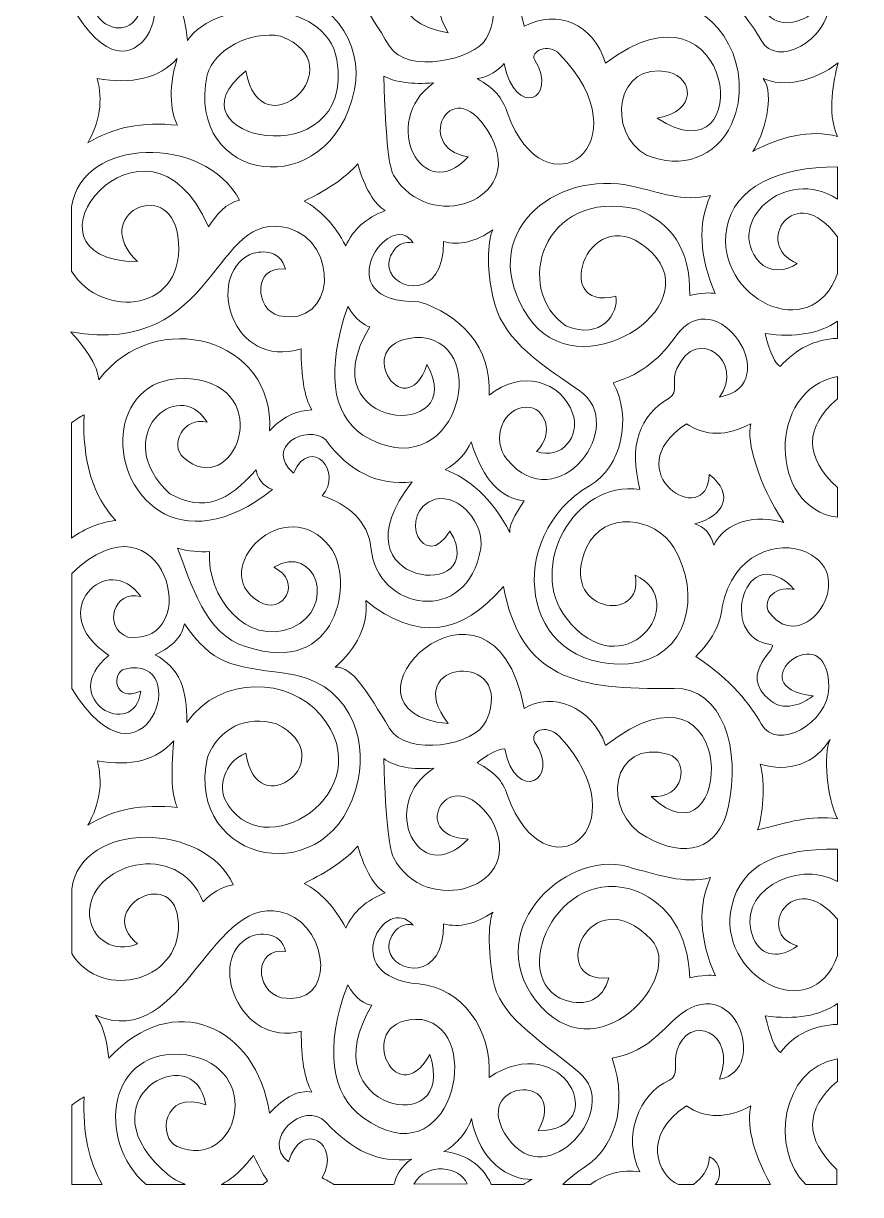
# Model space of a CAD drawing. Header units: centimetres. Extents: x -97 to 92, y -112 to 118.
# Drawn here: x -0.4 to 92.5, y -112.2 to 17.7 of the extents above; entities that cross this region are included whole.
import ezdxf

# ---------------------------------------------------------------- set-up
doc = ezdxf.new("R2010")
doc.units = ezdxf.units.CM
doc.header["$MEASUREMENT"] = 0
doc.layers.add('layer 1', color=7, linetype='Continuous')

msp = doc.modelspace()

# ---------------------------------------------------------------- linework, layer by layer
at = {"layer": 'layer 1', "color": 242, "lineweight": 9}
for points, knots in [([(12.58752, 19.33201), (11.22456, 14.51899), (3.92572, 18.92004), (9.42376, 23.31141), (9.42376, 23.31141), (1.47877, 27.26479), (10.76694, 34.74748), (12.65303, 28.52604), (12.65303, 28.52604), (8.33095, 29.48493), (8.75941, 25.7377), (10.72528, 25.29031), (10.72528, 25.29031), (18.60997, 23.49592), (15.16353, 42.26392), (4.91823, 32.39238), (4.91823, 32.39238), (4.91823, 27.82713), (4.91823, 23.57916), (4.91823, 19.64846), (4.91823, 19.64846), (12.24166, 6.73343), (17.86291, 23.18501), (11.09584, 21.51721), (11.09584, 21.51721), (9.72963, 21.1805), (9.79493, 18.15895), (12.58752, 19.33201)], [0, 0, 0, 0, 0.125, 0.125, 0.125, 0.125, 0.25, 0.25, 0.25, 0.25, 0.375, 0.375, 0.375, 0.375, 0.5, 0.5, 0.5, 0.5, 0.625, 0.625, 0.625, 0.625, 0.75, 0.75, 0.75, 0.75, 1, 1, 1, 1]), ([(34.17367, 22.01121), (36.59543, 24.16163), (37.81179, 26.52276), (37.56611, 29.37825), (37.56611, 29.37825), (43.14668, 24.90114), (48.23588, 25.42994), (52.83371, 30.96464), (52.83371, 30.96464), (54.79919, 20.77656), (60.80057, 19.27232), (71.7866, 19.64846), (71.7866, 19.64846), (76.65808, 19.81524), (80.95586, 12.62086), (78.16499, 6.56558), (78.16499, 6.56558), (76.44373, 2.83101), (72.58008, 1.52908), (68.74784, 3.12552), (68.74784, 3.12552), (64.18122, 5.60451), (65.35922, 13.66477), (71.19244, 12.32643), (71.19244, 12.32643), (73.91135, 11.70262), (74.43192, 8.0083), (69.90682, 7.20618), (69.90682, 7.20618), (81.24318, -0.06937), (78.59339, 24.31962), (64.19069, 13.32231), (64.19069, 13.32231), (62.72439, 17.85179), (58.90054, 19.27982), (55.15018, 17.42754), (55.15018, 17.42754), (51.3083, 36.4774), (32.99492, 19.00315), (46.72667, 16.69425), (46.72667, 16.69425), (42.11962, 24.34789), (54.86062, 23.17787), (50.93842, 16.05266), (50.93842, 16.05266), (49.66305, 13.73577), (42.16686, 12.01512), (40.19845, 15.2066), (40.19845, 15.2066), (37.68118, 19.288), (36.18516, 22.04562), (34.17367, 22.01121)], [0, 0, 0, 0, 0.071428571, 0.071428571, 0.071428571, 0.071428571, 0.142857143, 0.142857143, 0.142857143, 0.142857143, 0.214285714, 0.214285714, 0.214285714, 0.214285714, 0.285714286, 0.285714286, 0.285714286, 0.285714286, 0.357142857, 0.357142857, 0.357142857, 0.357142857, 0.428571429, 0.428571429, 0.428571429, 0.428571429, 0.5, 0.5, 0.5, 0.5, 0.571428571, 0.571428571, 0.571428571, 0.571428571, 0.642857143, 0.642857143, 0.642857143, 0.642857143, 0.714285714, 0.714285714, 0.714285714, 0.714285714, 0.785714286, 0.785714286, 0.785714286, 0.785714286, 0.857142857, 0.857142857, 0.857142857, 0.857142857, 1, 1, 1, 1]), ([(82.38635, 28.17751), (86.12895, 23.17498), (92.49435, 32.14565), (86.49413, 34.88334), (86.49413, 34.88334), (83.35631, 36.31502), (78.28476, 34.75941), (77.1493, 28.8206), (77.1493, 28.8206), (76.93873, 26.84645), (75.95597, 25.01329), (74.20108, 23.32115), (74.20108, 23.32115), (78.1496, 20.74771), (80.33206, 17.91741), (81.45052, 15.85869), (81.45052, 15.85869), (83.18143, 12.67268), (88.9422, 15.95481), (88.96247, 19.88401), (88.96247, 19.88401), (89.0059, 28.30059), (78.61579, 19.90832), (87.30002, 18.9589), (87.30002, 18.9589), (86.62981, 18.35211), (84.25377, 17.03253), (82.52726, 18.39799), (82.52726, 18.39799), (78.55469, 21.53984), (83.86784, 24.47714), (82.49686, 24.64726), (82.49686, 24.64726), (76.54257, 25.38611), (79.68358, 36.60022), (85.1473, 30.77045), (85.1473, 30.77045), (82.60693, 31.2079), (81.58114, 29.25379), (82.38635, 28.17751)], [0, 0, 0, 0, 0.090909091, 0.090909091, 0.090909091, 0.090909091, 0.181818182, 0.181818182, 0.181818182, 0.181818182, 0.272727273, 0.272727273, 0.272727273, 0.272727273, 0.363636364, 0.363636364, 0.363636364, 0.363636364, 0.454545455, 0.454545455, 0.454545455, 0.454545455, 0.545454545, 0.545454545, 0.545454545, 0.545454545, 0.636363636, 0.636363636, 0.636363636, 0.636363636, 0.727272727, 0.727272727, 0.727272727, 0.727272727, 0.818181818, 0.818181818, 0.818181818, 0.818181818, 1, 1, 1, 1]), ([(17.09457, 26.98005), (16.88397, 25.71094), (15.97141, 24.27468), (13.9118, 23.39033), (13.9118, 23.39033), (16.6734, 21.89655), (17.42505, 19.03203), (17.77602, 15.82403), (17.77602, 15.82403), (20.95891, 20.65869), (33.21356, 20.57562), (34.34951, 13.71058), (34.34951, 13.71058), (36.55214, 0.39912), (14.74, 5.004), (24.26401, 12.45735), (24.26401, 12.45735), (25.89447, 3.31542), (36.63838, 13.05237), (28.12216, 16.32779), (28.12216, 16.32779), (24.734, 16.94926), (20.76784, 14.84903), (19.98204, 12.03383), (19.98204, 12.03383), (17.37983, 0.03019), (33.63768, -2.52295), (36.31282, 10.386), (36.31282, 10.386), (37.37113, 15.4929), (33.83505, 21.08592), (26.60374, 21.59899), (26.60374, 21.59899), (20.14597, 22.05718), (20.50475, 22.51209), (17.09457, 26.98005)], [0, 0, 0, 0, 0.1, 0.1, 0.1, 0.1, 0.2, 0.2, 0.2, 0.2, 0.3, 0.3, 0.3, 0.3, 0.4, 0.4, 0.4, 0.4, 0.5, 0.5, 0.5, 0.5, 0.6, 0.6, 0.6, 0.6, 0.7, 0.7, 0.7, 0.7, 0.8, 0.8, 0.8, 0.8, 1, 1, 1, 1]), ([(49.93813, 11.61079), (51.85097, 10.51798), (52.71526, 9.56174), (53.29437, 7.76383), (53.29437, 7.76383), (57.43545, -3.77238), (68.75607, 4.34722), (59.04605, 14.36051), (59.04605, 14.36051), (57.81151, 15.6336), (55.79248, 14.58095), (56.30841, 13.72596), (56.30841, 13.72596), (59.01901, 9.23395), (54.1199, 7.1447), (52.92317, 13.27518), (52.92317, 13.27518), (52.40927, 12.64582), (51.23166, 11.77144), (49.93813, 11.61079)], [0, 0, 0, 0, 0.166666667, 0.166666667, 0.166666667, 0.166666667, 0.333333333, 0.333333333, 0.333333333, 0.333333333, 0.5, 0.5, 0.5, 0.5, 0.666666667, 0.666666667, 0.666666667, 0.666666667, 1, 1, 1, 1]), ([(6.71502, 4.47211), (8.04875, 6.8164), (8.39972, 9.19597), (7.76796, 11.61079), (7.76796, 11.61079), (11.54098, 10.941), (14.74301, 11.68132), (16.62075, 13.83173), (16.62075, 13.83173), (15.51639, 10.09493), (16.03352, 7.62724), (16.6653, 6.42862), (16.6653, 6.42862), (12.82205, 6.86928), (9.5053, 6.2171), (6.71502, 4.47211)], [0, 0, 0, 0, 0.2, 0.2, 0.2, 0.2, 0.4, 0.4, 0.4, 0.4, 0.6, 0.6, 0.6, 0.6, 1, 1, 1, 1]), ([(39.56669, 11.87521), (40.88286, 11.2054), (42.72551, 10.95862), (45.09462, 11.13489), (45.09462, 11.13489), (39.00215, 6.78812), (43.91228, -2.61304), (48.93784, 2.93859), (48.93784, 2.93859), (42.58547, 3.94942), (47.32037, 13.03044), (51.51754, 5.10664), (51.51754, 5.10664), (55.21338, -1.8707), (44.63678, -5.73472), (40.64595, 0.88951), (40.64595, 0.88951), (40.23966, 1.56392), (39.77729, 4.26058), (39.56669, 11.87521)], [0, 0, 0, 0, 0.166666667, 0.166666667, 0.166666667, 0.166666667, 0.333333333, 0.333333333, 0.333333333, 0.333333333, 0.5, 0.5, 0.5, 0.5, 0.666666667, 0.666666667, 0.666666667, 0.666666667, 1, 1, 1, 1]), ([(81.68441, 11.63501), (83.03743, 9.79926), (81.74604, 5.27257), (80.51551, 3.53363), (80.51551, 3.53363), (83.40553, 5.11544), (86.97353, 6.0315), (89.91822, 5.18596), (89.91822, 5.18596), (88.70873, 8.06085), (89.52011, 11.25905), (89.98671, 13.37594), (89.98671, 13.37594), (87.32501, 11.21317), (83.84984, 10.60996), (81.68441, 11.63501)], [0, 0, 0, 0, 0.2, 0.2, 0.2, 0.2, 0.4, 0.4, 0.4, 0.4, 0.6, 0.6, 0.6, 0.6, 1, 1, 1, 1]), ([(12.24294, -8.69487), (6.8122, -3.59422), (15.71365, 0.87672), (16.71793, -5.83937), (16.71793, -5.83937), (17.87444, -14.33608), (8.25777, -15.2136), (4.91824, -9.75245), (4.91824, -9.75245), (4.91823, -7.05561), (4.91823, -4.67604), (4.91823, -2.61373), (4.91823, -2.61373), (6.03466, 5.1509), (19.60948, 5.46326), (23.56946, -1.85997), (23.56946, -1.85997), (22.16553, -2.12437), (20.85047, -3.60073), (20.10742, -4.84612), (20.10742, -4.84612), (13.29893, 11.02745), (-2.62569, -8.61026), (12.24294, -8.69487)], [0, 0, 0, 0, 0.142857143, 0.142857143, 0.142857143, 0.142857143, 0.285714286, 0.285714286, 0.285714286, 0.285714286, 0.428571429, 0.428571429, 0.428571429, 0.428571429, 0.571428571, 0.571428571, 0.571428571, 0.571428571, 0.714285714, 0.714285714, 0.714285714, 0.714285714, 1, 1, 1, 1]), ([(30.72201, -1.97918), (33.44208, -0.67484), (35.42512, 0.70003), (36.67111, 2.1454), (36.67111, 2.1454), (37.47836, -0.56907), (38.4962, -2.29647), (39.72463, -3.03678), (39.72463, -3.03678), (37.60121, -3.84759), (36.14464, -5.15195), (35.35494, -6.94985), (35.35494, -6.94985), (34.09141, -4.5879), (32.5471, -2.93102), (30.72201, -1.97918)], [0, 0, 0, 0, 0.2, 0.2, 0.2, 0.2, 0.4, 0.4, 0.4, 0.4, 0.6, 0.6, 0.6, 0.6, 1, 1, 1, 1]), ([(65.33605, -12.53351), (65.7126, -14.31339), (63.70554, -17.49835), (59.79446, -15.80413), (59.79446, -15.80413), (53.92842, -11.93419), (57.02142, -0.428), (67.72178, -2.86785), (67.72178, -2.86785), (71.40707, -4.40135), (73.62924, -7.17899), (73.52395, -12.44929), (73.52395, -12.44929), (74.89276, -12.16727), (75.84041, -12.09677), (76.36687, -12.23779), (76.36687, -12.23779), (74.5769, -8.11319), (74.40141, -4.48214), (75.84041, -1.34464), (75.84041, -1.34464), (72.73425, -2.10257), (70.16191, -0.99899), (67.25897, -0.33993), (67.25897, -0.33993), (58.42548, 1.66551), (49.51514, -5.76682), (55.62455, -14.84649), (55.62455, -14.84649), (61.14412, -23.04953), (75.57981, -13.83385), (69.3122, -7.69016), (69.3122, -7.69016), (62.49357, -1.00634), (57.76823, -14.45536), (65.33605, -12.53351)], [0, 0, 0, 0, 0.1, 0.1, 0.1, 0.1, 0.2, 0.2, 0.2, 0.2, 0.3, 0.3, 0.3, 0.3, 0.4, 0.4, 0.4, 0.4, 0.5, 0.5, 0.5, 0.5, 0.6, 0.6, 0.6, 0.6, 0.7, 0.7, 0.7, 0.7, 0.8, 0.8, 0.8, 0.8, 1, 1, 1, 1]), ([(89.91822, -5.94514), (89.91822, -7.05561), (89.91822, -8.41286), (89.91822, -10.01685), (89.91822, -10.01685), (87.05164, -18.13416), (76.23927, -12.68074), (77.63041, -4.99332), (77.63041, -4.99332), (78.45871, -0.41614), (83.31628, 1.82813), (89.91822, 1.82813), (89.91822, 1.82813), (89.91822, 0.91155), (89.91822, -0.28704), (89.91822, -1.76766), (89.91822, -1.76766), (84.13826, 2.03334), (77.37121, -4.38847), (81.23523, -8.71689), (81.23523, -8.71689), (82.34228, -9.95699), (84.2685, -9.8069), (85.47217, -8.90067), (85.47217, -8.90067), (80.40367, -6.86335), (85.21623, 0.57483), (89.91822, -5.94514)], [0, 0, 0, 0, 0.125, 0.125, 0.125, 0.125, 0.25, 0.25, 0.25, 0.25, 0.375, 0.375, 0.375, 0.375, 0.5, 0.5, 0.5, 0.5, 0.625, 0.625, 0.625, 0.625, 0.75, 0.75, 0.75, 0.75, 1, 1, 1, 1]), ([(4.84, -16.46027), (5.59462, -17.4121), (7.70751, -19.57591), (7.93564, -21.79686), (7.93564, -21.79686), (14.22979, -13.50908), (27.56195, -17.20801), (26.87879, -27.46703), (26.87879, -27.46703), (28.59972, -25.63389), (30.07064, -25.22169), (31.56436, -25.14034), (31.56436, -25.14034), (30.75711, -23.65972), (30.37103, -21.40354), (30.40613, -18.37177), (30.40613, -18.37177), (22.67098, -20.70436), (19.76661, -10.35519), (24.69713, -7.91081), (24.69713, -7.91081), (25.58812, -7.46911), (28.12789, -7.21148), (28.64415, -9.52721), (28.64415, -9.52721), (24.94029, -9.06992), (25.29108, -14.06319), (27.95052, -14.70102), (27.95052, -14.70102), (34.32172, -16.00628), (34.6077, -6.57772), (29.03216, -4.98683), (29.03216, -4.98683), (20.52501, -2.55946), (21.13877, -19.43634), (4.84, -16.46027)], [0, 0, 0, 0, 0.1, 0.1, 0.1, 0.1, 0.2, 0.2, 0.2, 0.2, 0.3, 0.3, 0.3, 0.3, 0.4, 0.4, 0.4, 0.4, 0.5, 0.5, 0.5, 0.5, 0.6, 0.6, 0.6, 0.6, 0.7, 0.7, 0.7, 0.7, 0.8, 0.8, 0.8, 0.8, 1, 1, 1, 1]), ([(40.17213, -9.40874), (39.91246, -8.02708), (41.12267, -6.20849), (42.81606, -6.60637), (42.81606, -6.60637), (40.30189, -2.50352), (32.85597, -13.32945), (43.46255, -13.13672), (43.46255, -13.13672), (48.0253, -14.54685), (51.59215, -18.16028), (51.25431, -23.50108), (51.25431, -23.50108), (54.80177, -20.63264), (59.26624, -21.86653), (60.56018, -25.59345), (60.56018, -25.59345), (61.40023, -28.01301), (59.31068, -30.75745), (56.519, -29.74084), (56.519, -29.74084), (58.61706, -27.72079), (57.39577, -24.77353), (55.44879, -24.83584), (55.44879, -24.83584), (52.78136, -24.76535), (51.46072, -28.48934), (53.22322, -30.61203), (53.22322, -30.61203), (58.93039, -37.48554), (66.86891, -26.76657), (61.25722, -22.97229), (61.25722, -22.97229), (56.05339, -19.45378), (52.62631, -17.04836), (51.67548, -12.60794), (51.67548, -12.60794), (50.71866, -8.13953), (51.39131, -5.58656), (51.68847, -5.16414), (51.68847, -5.16414), (49.79108, -6.48829), (47.96165, -6.9249), (46.20019, -6.47394), (46.20019, -6.47394), (46.27796, -12.96914), (40.65489, -11.97744), (40.17213, -9.40874)], [0, 0, 0, 0, 0.076923077, 0.076923077, 0.076923077, 0.076923077, 0.153846154, 0.153846154, 0.153846154, 0.153846154, 0.230769231, 0.230769231, 0.230769231, 0.230769231, 0.307692308, 0.307692308, 0.307692308, 0.307692308, 0.384615385, 0.384615385, 0.384615385, 0.384615385, 0.461538462, 0.461538462, 0.461538462, 0.461538462, 0.538461538, 0.538461538, 0.538461538, 0.538461538, 0.615384615, 0.615384615, 0.615384615, 0.615384615, 0.692307692, 0.692307692, 0.692307692, 0.692307692, 0.769230769, 0.769230769, 0.769230769, 0.769230769, 0.846153846, 0.846153846, 0.846153846, 0.846153846, 1, 1, 1, 1]), ([(71.7495, -40.39005), (69.69344, -36.99594), (64.0164, -36.23171), (62.0845, -40.39005), (62.0845, -40.39005), (58.74971, -47.56807), (68.58481, -49.01109), (67.46483, -43.45541), (67.46483, -43.45541), (73.8981, -46.4493), (66.107, -56.35701), (59.80442, -48.21493), (59.80442, -48.21493), (55.54027, -42.70623), (60.56864, -32.89126), (67.99602, -33.97118), (67.99602, -33.97118), (66.75196, -29.06176), (67.90798, -25.79743), (71.26013, -23.81835), (71.26013, -23.81835), (72.31963, -23.19283), (71.47632, -21.9089), (72.10248, -20.53983), (72.10248, -20.53983), (74.37037, -15.58116), (79.70048, -19.90157), (76.8407, -23.7126), (76.8407, -23.7126), (84.31605, -22.37007), (76.5514, -10.55908), (71.99719, -16.94404), (71.99719, -16.94404), (70.37036, -19.22484), (68.457, -21.07844), (65.0478, -22.12622), (65.0478, -22.12622), (67.16147, -26.05846), (65.97955, -31.47769), (62.41545, -33.54816), (62.41545, -33.54816), (52.94979, -39.04698), (54.45927, -54.06024), (66.73847, -53.30298), (66.73847, -53.30298), (73.42323, -52.68782), (74.88006, -45.55791), (71.7495, -40.39005)], [0, 0, 0, 0, 0.076923077, 0.076923077, 0.076923077, 0.076923077, 0.153846154, 0.153846154, 0.153846154, 0.153846154, 0.230769231, 0.230769231, 0.230769231, 0.230769231, 0.307692308, 0.307692308, 0.307692308, 0.307692308, 0.384615385, 0.384615385, 0.384615385, 0.384615385, 0.461538462, 0.461538462, 0.461538462, 0.461538462, 0.538461538, 0.538461538, 0.538461538, 0.538461538, 0.615384615, 0.615384615, 0.615384615, 0.615384615, 0.692307692, 0.692307692, 0.692307692, 0.692307692, 0.769230769, 0.769230769, 0.769230769, 0.769230769, 0.846153846, 0.846153846, 0.846153846, 0.846153846, 1, 1, 1, 1]), ([(38.0136, -15.93932), (37.38183, -15.69255), (36.47807, -15.18138), (35.56553, -13.66552), (35.56553, -13.66552), (33.17888, -20.75136), (33.74043, -25.51049), (37.25023, -27.94294), (37.25023, -27.94294), (47.49913, -34.19265), (51.7486, -17.98327), (43.79521, -17.09839), (43.79521, -17.09839), (35.328, -17.03136), (41.88732, -27.43667), (44.35757, -20.11681), (44.35757, -20.11681), (49.25372, -28.68325), (30.85985, -27.61981), (38.0136, -15.93932)], [0, 0, 0, 0, 0.166666667, 0.166666667, 0.166666667, 0.166666667, 0.333333333, 0.333333333, 0.333333333, 0.333333333, 0.5, 0.5, 0.5, 0.5, 0.666666667, 0.666666667, 0.666666667, 0.666666667, 1, 1, 1, 1]), ([(89.91822, -15.30478), (87.93167, -16.67966), (85.25719, -17.13794), (81.89481, -16.67965), (81.89481, -16.67965), (82.45637, -18.84769), (83.01794, -20.06392), (83.57951, -20.32831), (83.57951, -20.32831), (85.32737, -18.33654), (87.44029, -17.29657), (89.91822, -17.20844), (89.91822, -17.20844), (89.91822, -16.43288), (89.91822, -15.79832), (89.91822, -15.30478)], [0, 0, 0, 0, 0.2, 0.2, 0.2, 0.2, 0.4, 0.4, 0.4, 0.4, 0.6, 0.6, 0.6, 0.6, 1, 1, 1, 1]), ([(19.95045, -26.50206), (16.69843, -21.23163), (9.03031, -28.18569), (15.82292, -34.4471), (15.82292, -34.4471), (19.66373, -36.51976), (22.224, -35.31439), (25.39695, -31.79665), (25.39695, -31.79665), (25.65466, -33.25964), (26.74616, -33.81704), (27.23324, -33.96567), (27.23324, -33.96567), (22.23584, -37.97094), (17.63942, -38.24481), (14.69471, -36.3739), (14.69471, -36.3739), (8.34927, -32.34235), (9.27674, -20.89621), (18.1394, -21.69811), (18.1394, -21.69811), (27.76111, -22.5687), (22.93224, -35.36749), (17.3226, -30.42429), (17.3226, -30.42429), (15.7582, -29.04575), (17.31489, -25.82872), (19.95045, -26.50206)], [0, 0, 0, 0, 0.125, 0.125, 0.125, 0.125, 0.25, 0.25, 0.25, 0.25, 0.375, 0.375, 0.375, 0.375, 0.5, 0.5, 0.5, 0.5, 0.625, 0.625, 0.625, 0.625, 0.75, 0.75, 0.75, 0.75, 1, 1, 1, 1]), ([(89.91822, -21.4388), (82.10738, -22.87068), (82.26205, -36.10278), (89.91822, -37.03819), (89.91822, -37.03819), (89.91822, -36.15687), (89.91821, -35.06402), (89.91822, -33.75968), (89.91822, -33.75968), (86.23994, -30.34015), (86.23993, -27.06162), (89.91822, -23.9241), (89.91822, -23.9241), (89.91822, -23.06042), (89.91822, -22.23198), (89.91822, -21.4388)], [0, 0, 0, 0, 0.2, 0.2, 0.2, 0.2, 0.4, 0.4, 0.4, 0.4, 0.6, 0.6, 0.6, 0.6, 1, 1, 1, 1]), ([(4.91823, -26.56808), (5.59188, -26.09216), (6.05043, -25.79251), (6.29384, -25.66914), (6.29384, -25.66914), (6.10081, -30.78079), (7.27659, -34.69387), (9.82119, -37.40834), (9.82119, -37.40834), (8.08611, -37.60223), (6.45178, -38.25441), (4.91823, -39.36488), (4.91823, -39.36488), (4.91823, -33.40716), (4.91823, -29.14154), (4.91823, -26.56808)], [0, 0, 0, 0, 0.2, 0.2, 0.2, 0.2, 0.4, 0.4, 0.4, 0.4, 0.6, 0.6, 0.6, 0.6, 1, 1, 1, 1]), ([(45.26436, -35.043), (40.85277, -36.51382), (44.04835, -43.3931), (46.91094, -38.57169), (46.91094, -38.57169), (51.69325, -46.49814), (33.41976, -44.90134), (42.72549, -33.12511), (42.72549, -33.12511), (38.89981, -33.54814), (35.70589, -31.99701), (33.14376, -28.47175), (33.14376, -28.47175), (30.99966, -26.63837), (26.25779, -29.25338), (29.5325, -32.13946), (29.5325, -32.13946), (31.51947, -27.86516), (35.1053, -32.09069), (32.72259, -34.65862), (32.72259, -34.65862), (35.67594, -35.65391), (37.80546, -37.514), (38.14833, -40.39005), (38.14833, -40.39005), (38.7045, -47.42363), (48.93394, -49.20135), (50.32524, -40.51058), (50.32524, -40.51058), (50.74926, -37.86193), (48.06511, -34.3998), (45.26436, -35.043)], [0, 0, 0, 0, 0.111111111, 0.111111111, 0.111111111, 0.111111111, 0.222222222, 0.222222222, 0.222222222, 0.222222222, 0.333333333, 0.333333333, 0.333333333, 0.333333333, 0.444444444, 0.444444444, 0.444444444, 0.444444444, 0.555555556, 0.555555556, 0.555555556, 0.555555556, 0.666666667, 0.666666667, 0.666666667, 0.666666667, 0.777777778, 0.777777778, 0.777777778, 0.777777778, 1, 1, 1, 1]), ([(76.19588, -40.13985), (77.5356, -37.42537), (80.9379, -36.72733), (83.95892, -37.61657), (83.95892, -37.61657), (81.18619, -33.35098), (79.75383, -28.64801), (80.3154, -26.67384), (80.3154, -26.67384), (77.64796, -28.08395), (75.2613, -28.08395), (73.15542, -26.67384), (73.15542, -26.67384), (65.12712, -31.99574), (75.47404, -38.66729), (75.70239, -32.3002), (75.70239, -32.3002), (78.56864, -34.55866), (77.31242, -36.941), (74.10306, -37.77849), (74.10306, -37.77849), (75.14785, -38.12158), (75.87286, -38.85586), (76.19588, -40.13985)], [0, 0, 0, 0, 0.142857143, 0.142857143, 0.142857143, 0.142857143, 0.285714286, 0.285714286, 0.285714286, 0.285714286, 0.428571429, 0.428571429, 0.428571429, 0.428571429, 0.571428571, 0.571428571, 0.571428571, 0.571428571, 0.714285714, 0.714285714, 0.714285714, 0.714285714, 1, 1, 1, 1]), ([(55.15018, -35.2403), (52.62313, -34.89991), (50.65763, -33.12511), (49.25372, -28.68325), (49.25372, -28.68325), (48.83254, -29.86421), (47.64779, -31.07236), (46.38427, -31.75978), (46.38427, -31.75978), (48.94641, -32.72924), (51.57019, -34.87015), (53.57077, -38.73032), (53.57077, -38.73032), (53.46548, -38.06052), (53.99194, -36.89716), (55.15018, -35.2403)], [0, 0, 0, 0, 0.2, 0.2, 0.2, 0.2, 0.4, 0.4, 0.4, 0.4, 0.6, 0.6, 0.6, 0.6, 1, 1, 1, 1]), ([(12.59349, -56.3427), (11.88114, -61.97758), (3.17826, -57.19981), (9.05309, -52.3633), (9.05309, -52.3633), (1.73807, -47.58422), (9.03543, -40.60541), (12.59051, -45.84737), (12.59051, -45.84737), (9.56983, -45.05987), (8.35286, -49.22722), (11.14224, -50.35012), (11.14224, -50.35012), (19.93009, -51.329), (15.1695, -33.4108), (4.9242, -43.28234), (4.9242, -43.28234), (4.9242, -47.8476), (4.9242, -52.09557), (4.9242, -56.02626), (4.9242, -56.02626), (13.02096, -69.16829), (18.70348, -52.05459), (10.82789, -53.88359), (10.82789, -53.88359), (9.34224, -54.22861), (9.55604, -57.61837), (12.59349, -56.3427)], [0, 0, 0, 0, 0.125, 0.125, 0.125, 0.125, 0.25, 0.25, 0.25, 0.25, 0.375, 0.375, 0.375, 0.375, 0.5, 0.5, 0.5, 0.5, 0.625, 0.625, 0.625, 0.625, 0.75, 0.75, 0.75, 0.75, 1, 1, 1, 1]), ([(33.63983, -40.39005), (28.76294, -33.92712), (19.82353, -42.86428), (25.71342, -46.40664), (25.71342, -46.40664), (28.40338, -48.02446), (30.61909, -44.12417), (27.35045, -42.58548), (27.35045, -42.58548), (32.09463, -39.87249), (34.3935, -47.08614), (29.37924, -49.30868), (29.37924, -49.30868), (24.29253, -51.38462), (19.85811, -45.82645), (20.23455, -40.83307), (20.23455, -40.83307), (19.1252, -40.95851), (17.84847, -40.76772), (16.66066, -40.49062), (16.66066, -40.49062), (18.24385, -44.37239), (19.6525, -50.06266), (24.32644, -51.40747), (24.32644, -51.40747), (34.48937, -54.87133), (36.3484, -43.97949), (33.63983, -40.39005)], [0, 0, 0, 0, 0.125, 0.125, 0.125, 0.125, 0.25, 0.25, 0.25, 0.25, 0.375, 0.375, 0.375, 0.375, 0.5, 0.5, 0.5, 0.5, 0.625, 0.625, 0.625, 0.625, 0.75, 0.75, 0.75, 0.75, 1, 1, 1, 1]), ([(34.17964, -53.6635), (36.6014, -51.51309), (37.81776, -49.15196), (37.57208, -46.29647), (37.57208, -46.29647), (43.15265, -50.77358), (48.24185, -50.24478), (52.83968, -44.71008), (52.83968, -44.71008), (54.80516, -54.89816), (60.8019, -56.22561), (71.79257, -56.02626), (71.79257, -56.02626), (77.21197, -55.92796), (79.2656, -62.90387), (77.79432, -69.2461), (77.79432, -69.2461), (76.677, -74.06251), (73.01985, -74.86497), (68.75381, -72.5492), (68.75381, -72.5492), (63.57465, -69.7377), (64.76951, -61.48114), (71.19841, -63.34829), (71.19841, -63.34829), (73.50202, -64.05936), (72.94231, -68.37382), (69.23909, -68.01161), (69.23909, -68.01161), (78.43523, -76.80409), (79.42141, -50.53342), (64.19666, -62.35241), (64.19666, -62.35241), (62.59338, -57.95991), (58.2901, -56.3949), (55.15615, -58.24718), (55.15615, -58.24718), (51.56751, -39.44564), (32.24558, -58.62318), (46.73264, -59.93933), (46.73264, -59.93933), (41.09824, -52.76512), (54.40361, -51.71145), (50.94439, -59.62206), (50.94439, -59.62206), (49.74173, -62.37233), (42.17283, -63.6596), (40.20442, -60.46812), (40.20442, -60.46812), (37.68715, -56.38672), (36.19113, -53.6291), (34.17964, -53.6635)], [0, 0, 0, 0, 0.071428571, 0.071428571, 0.071428571, 0.071428571, 0.142857143, 0.142857143, 0.142857143, 0.142857143, 0.214285714, 0.214285714, 0.214285714, 0.214285714, 0.285714286, 0.285714286, 0.285714286, 0.285714286, 0.357142857, 0.357142857, 0.357142857, 0.357142857, 0.428571429, 0.428571429, 0.428571429, 0.428571429, 0.5, 0.5, 0.5, 0.5, 0.571428571, 0.571428571, 0.571428571, 0.571428571, 0.642857143, 0.642857143, 0.642857143, 0.642857143, 0.714285714, 0.714285714, 0.714285714, 0.714285714, 0.785714286, 0.785714286, 0.785714286, 0.785714286, 0.857142857, 0.857142857, 0.857142857, 0.857142857, 1, 1, 1, 1]), ([(82.3776, -47.63475), (86.1202, -52.63728), (92.4856, -43.66661), (86.48538, -40.92892), (86.48538, -40.92892), (83.34756, -39.49724), (78.27601, -41.05285), (77.14055, -46.99166), (77.14055, -46.99166), (76.92998, -48.96581), (75.94722, -50.79897), (74.19233, -52.49111), (74.19233, -52.49111), (78.14085, -55.06455), (80.32331, -57.89485), (81.44177, -59.95357), (81.44177, -59.95357), (83.17268, -63.13958), (88.93345, -59.85745), (88.95372, -55.92825), (88.95372, -55.92825), (88.99715, -47.51167), (78.53504, -55.89359), (87.21927, -56.84301), (87.21927, -56.84301), (86.54906, -57.4498), (84.24502, -58.77973), (82.51851, -57.41427), (82.51851, -57.41427), (78.54594, -54.27242), (83.85909, -51.33512), (82.48811, -51.165), (82.48811, -51.165), (76.53382, -50.42615), (79.67483, -39.21204), (85.13855, -45.04181), (85.13855, -45.04181), (82.59818, -44.60436), (81.57239, -46.55847), (82.3776, -47.63475)], [0, 0, 0, 0, 0.090909091, 0.090909091, 0.090909091, 0.090909091, 0.181818182, 0.181818182, 0.181818182, 0.181818182, 0.272727273, 0.272727273, 0.272727273, 0.272727273, 0.363636364, 0.363636364, 0.363636364, 0.363636364, 0.454545455, 0.454545455, 0.454545455, 0.454545455, 0.545454545, 0.545454545, 0.545454545, 0.545454545, 0.636363636, 0.636363636, 0.636363636, 0.636363636, 0.727272727, 0.727272727, 0.727272727, 0.727272727, 0.818181818, 0.818181818, 0.818181818, 0.818181818, 1, 1, 1, 1]), ([(17.4307, -48.86698), (17.2201, -50.1361), (16.21954, -51.40689), (14.19417, -52.29125), (14.19417, -52.29125), (16.92153, -53.78502), (17.7563, -56.12908), (17.69639, -59.81645), (17.69639, -59.81645), (21.52998, -54.43397), (29.10621, -54.89047), (32.54069, -58.95277), (32.54069, -58.95277), (39.70809, -67.43036), (25.82907, -76.34195), (21.8972, -68.25565), (21.8972, -68.25565), (21.37042, -67.17226), (21.59472, -64.25075), (24.26998, -63.21738), (24.26998, -63.21738), (25.3891, -71.36599), (35.21863, -63.74174), (27.6487, -59.96334), (27.6487, -59.96334), (24.32903, -58.93093), (21.25324, -60.48324), (19.98801, -63.6409), (19.98801, -63.6409), (17.3858, -75.64453), (34.00977, -79.01013), (36.72973, -66.17909), (36.72973, -66.17909), (37.72496, -61.48425), (35.6877, -55.16806), (28.535, -54.32279), (28.535, -54.32279), (22.60879, -53.62246), (20.56692, -53.33494), (17.4307, -48.86698)], [0, 0, 0, 0, 0.090909091, 0.090909091, 0.090909091, 0.090909091, 0.181818182, 0.181818182, 0.181818182, 0.181818182, 0.272727273, 0.272727273, 0.272727273, 0.272727273, 0.363636364, 0.363636364, 0.363636364, 0.363636364, 0.454545455, 0.454545455, 0.454545455, 0.454545455, 0.545454545, 0.545454545, 0.545454545, 0.545454545, 0.636363636, 0.636363636, 0.636363636, 0.636363636, 0.727272727, 0.727272727, 0.727272727, 0.727272727, 0.818181818, 0.818181818, 0.818181818, 0.818181818, 1, 1, 1, 1]), ([(49.92698, -64.26936), (51.83982, -65.36218), (52.72123, -66.11298), (53.30034, -67.91089), (53.30034, -67.91089), (57.44142, -79.4471), (68.44608, -71.62452), (59.05202, -61.31421), (59.05202, -61.31421), (57.44092, -59.86783), (55.77498, -60.83273), (56.31438, -61.94876), (56.31438, -61.94876), (59.30814, -66.25724), (54.19435, -68.87242), (52.99762, -62.74194), (52.99762, -62.74194), (52.04998, -62.79483), (51.01501, -63.44092), (49.92698, -64.26936)], [0, 0, 0, 0, 0.166666667, 0.166666667, 0.166666667, 0.166666667, 0.333333333, 0.333333333, 0.333333333, 0.333333333, 0.5, 0.5, 0.5, 0.5, 0.666666667, 0.666666667, 0.666666667, 0.666666667, 1, 1, 1, 1]), ([(6.72099, -71.20261), (8.05472, -68.85832), (8.40569, -66.47875), (7.77393, -64.06392), (7.77393, -64.06392), (11.54695, -64.73372), (14.37234, -63.9934), (16.25008, -61.84299), (16.25008, -61.84299), (15.89911, -65.57979), (16.03949, -68.0475), (16.67127, -69.2461), (16.67127, -69.2461), (12.82802, -68.80544), (9.51127, -69.45762), (6.72099, -71.20261)], [0, 0, 0, 0, 0.2, 0.2, 0.2, 0.2, 0.4, 0.4, 0.4, 0.4, 0.6, 0.6, 0.6, 0.6, 1, 1, 1, 1]), ([(81.34798, -64.41622), (82.01718, -66.48186), (81.58649, -70.34673), (81.0694, -71.73015), (81.0694, -71.73015), (84.42872, -70.88126), (86.91101, -70.05416), (89.92419, -70.48876), (89.92419, -70.48876), (88.7147, -68.09332), (88.35162, -63.38361), (89.10231, -61.68237), (89.10231, -61.68237), (87.60494, -64.32457), (84.40375, -65.4413), (81.34798, -64.41622)], [0, 0, 0, 0, 0.2, 0.2, 0.2, 0.2, 0.4, 0.4, 0.4, 0.4, 0.6, 0.6, 0.6, 0.6, 1, 1, 1, 1]), ([(39.57266, -63.79953), (40.82035, -64.77748), (42.76572, -65.0585), (45.13483, -64.88223), (45.13483, -64.88223), (38.83689, -68.81806), (43.43882, -78.49323), (48.94381, -72.73612), (48.94381, -72.73612), (42.08979, -72.50106), (46.8292, -63.70608), (51.52351, -70.56808), (51.52351, -70.56808), (55.71193, -78.25752), (44.09483, -81.54642), (40.65192, -74.78521), (40.65192, -74.78521), (40.24563, -74.1108), (39.78326, -71.41414), (39.57266, -63.79953)], [0, 0, 0, 0, 0.166666667, 0.166666667, 0.166666667, 0.166666667, 0.333333333, 0.333333333, 0.333333333, 0.333333333, 0.5, 0.5, 0.5, 0.5, 0.666666667, 0.666666667, 0.666666667, 0.666666667, 1, 1, 1, 1]), ([(6.9165, -81.23042), (7.05533, -83.79946), (9.67615, -85.48061), (12.24891, -84.36959), (12.24891, -84.36959), (7.45599, -80.51711), (16.01157, -75.74808), (16.7239, -81.51411), (16.7239, -81.51411), (17.58211, -88.46102), (8.26374, -90.88832), (4.92421, -85.42717), (4.92421, -85.42717), (4.9242, -82.73033), (4.9242, -80.35076), (4.9242, -78.28845), (4.9242, -78.28845), (6.04063, -70.52382), (19.78678, -70.89632), (22.85639, -77.80861), (22.85639, -77.80861), (21.45246, -78.07301), (20.49692, -78.67625), (19.51419, -79.7162), (19.51419, -79.7162), (16.75269, -72.59542), (6.60338, -75.43631), (6.9165, -81.23042)], [0, 0, 0, 0, 0.125, 0.125, 0.125, 0.125, 0.25, 0.25, 0.25, 0.25, 0.375, 0.375, 0.375, 0.375, 0.5, 0.5, 0.5, 0.5, 0.625, 0.625, 0.625, 0.625, 0.75, 0.75, 0.75, 0.75, 1, 1, 1, 1]), ([(30.72798, -77.6539), (33.44805, -76.34956), (35.43109, -74.97469), (36.67708, -73.52932), (36.67708, -73.52932), (37.48433, -76.24379), (38.50217, -77.97119), (39.7306, -78.7115), (39.7306, -78.7115), (37.60718, -79.52231), (36.15061, -80.82667), (35.36091, -82.62457), (35.36091, -82.62457), (34.09738, -80.26264), (32.55307, -78.60574), (30.72798, -77.6539)], [0, 0, 0, 0, 0.2, 0.2, 0.2, 0.2, 0.4, 0.4, 0.4, 0.4, 0.6, 0.6, 0.6, 0.6, 1, 1, 1, 1]), ([(64.55411, -88.15244), (63.87728, -90.59175), (61.96343, -91.35928), (59.69738, -90.60723), (59.69738, -90.60723), (53.19347, -88.44872), (58.6649, -75.21759), (67.72775, -78.54257), (67.72775, -78.54257), (71.11918, -80.13554), (73.28052, -82.92546), (73.52992, -88.12403), (73.52992, -88.12403), (74.89873, -87.84199), (75.84638, -87.77149), (76.37284, -87.91251), (76.37284, -87.91251), (74.58287, -83.78791), (74.40738, -80.15686), (75.84638, -77.01935), (75.84638, -77.01935), (72.74022, -77.77729), (70.16788, -76.67371), (67.26494, -76.01465), (67.26494, -76.01465), (60.43728, -73.32921), (50.15126, -82.49427), (56.42521, -90.6215), (56.42521, -90.6215), (63.09369, -99.25981), (73.11904, -87.95283), (69.25476, -83.89941), (69.25476, -83.89941), (62.46749, -76.77993), (57.44412, -88.80467), (64.55411, -88.15244)], [0, 0, 0, 0, 0.1, 0.1, 0.1, 0.1, 0.2, 0.2, 0.2, 0.2, 0.3, 0.3, 0.3, 0.3, 0.4, 0.4, 0.4, 0.4, 0.5, 0.5, 0.5, 0.5, 0.6, 0.6, 0.6, 0.6, 0.7, 0.7, 0.7, 0.7, 0.8, 0.8, 0.8, 0.8, 1, 1, 1, 1]), ([(89.92419, -81.61986), (89.92419, -82.73033), (89.92419, -84.08758), (89.92419, -85.69157), (89.92419, -85.69157), (87.05761, -93.80888), (76.40561, -87.79571), (78.1843, -80.18861), (78.1843, -80.18861), (79.28656, -75.47446), (83.32225, -73.84661), (89.92419, -73.84661), (89.92419, -73.84661), (89.92419, -74.76317), (89.92419, -75.96178), (89.92419, -77.4424), (89.92419, -77.4424), (85.3419, -74.90489), (78.38208, -78.72239), (80.62362, -83.8016), (80.62362, -83.8016), (81.50862, -85.80696), (83.61994, -86.0374), (85.47814, -84.57539), (85.47814, -84.57539), (80.72634, -83.288), (84.88763, -75.62653), (89.92419, -81.61986)], [0, 0, 0, 0, 0.125, 0.125, 0.125, 0.125, 0.25, 0.25, 0.25, 0.25, 0.375, 0.375, 0.375, 0.375, 0.5, 0.5, 0.5, 0.5, 0.625, 0.625, 0.625, 0.625, 0.75, 0.75, 0.75, 0.75, 1, 1, 1, 1]), ([(7.57321, -92.27832), (8.32783, -93.23015), (8.80932, -94.83969), (9.03745, -97.06064), (9.03745, -97.06064), (16.22197, -89.25229), (25.44473, -93.49914), (26.88476, -103.14175), (26.88476, -103.14175), (28.60569, -101.30861), (30.16755, -100.53303), (31.57033, -100.81506), (31.57033, -100.81506), (30.76308, -99.33444), (30.377, -97.07826), (30.4121, -94.04649), (30.4121, -94.04649), (23.60379, -95.93816), (19.77258, -86.02991), (24.7031, -83.58553), (24.7031, -83.58553), (25.59409, -83.14383), (28.13386, -82.8862), (28.65012, -85.20195), (28.65012, -85.20195), (25.15192, -84.7791), (25.19462, -89.5324), (28.1963, -90.34143), (28.1963, -90.34143), (34.39624, -91.37273), (33.43237, -82.71795), (28.83269, -81.03819), (28.83269, -81.03819), (20.38643, -77.95369), (17.50241, -96.5557), (7.57321, -92.27832)], [0, 0, 0, 0, 0.1, 0.1, 0.1, 0.1, 0.2, 0.2, 0.2, 0.2, 0.3, 0.3, 0.3, 0.3, 0.4, 0.4, 0.4, 0.4, 0.5, 0.5, 0.5, 0.5, 0.6, 0.6, 0.6, 0.6, 0.7, 0.7, 0.7, 0.7, 0.8, 0.8, 0.8, 0.8, 1, 1, 1, 1]), ([(40.1781, -85.08346), (39.91843, -83.7018), (41.12864, -81.88321), (42.82203, -82.28111), (42.82203, -82.28111), (39.7306, -78.7115), (34.19691, -87.99754), (43.46852, -88.81144), (43.46852, -88.81144), (48.2259, -89.22906), (51.59812, -93.835), (51.26028, -99.17579), (51.26028, -99.17579), (59.4672, -93.6559), (65.07311, -105.01372), (56.70793, -105.09519), (56.70793, -105.09519), (60.33056, -98.38774), (48.7904, -99.47769), (53.36615, -105.94435), (53.36615, -105.94435), (57.77601, -112.17657), (66.04515, -102.57136), (61.26319, -98.64701), (61.26319, -98.64701), (56.35666, -94.62043), (52.35832, -92.31214), (51.68145, -88.28266), (51.68145, -88.28266), (50.92443, -83.77609), (51.39728, -81.26128), (51.69444, -80.83886), (51.69444, -80.83886), (49.79705, -82.16303), (47.96762, -82.59962), (46.20616, -82.14866), (46.20616, -82.14866), (46.28393, -88.64386), (40.66086, -87.65216), (40.1781, -85.08346)], [0, 0, 0, 0, 0.090909091, 0.090909091, 0.090909091, 0.090909091, 0.181818182, 0.181818182, 0.181818182, 0.181818182, 0.272727273, 0.272727273, 0.272727273, 0.272727273, 0.363636364, 0.363636364, 0.363636364, 0.363636364, 0.454545455, 0.454545455, 0.454545455, 0.454545455, 0.545454545, 0.545454545, 0.545454545, 0.545454545, 0.636363636, 0.636363636, 0.636363636, 0.636363636, 0.727272727, 0.727272727, 0.727272727, 0.727272727, 0.818181818, 0.818181818, 0.818181818, 0.818181818, 1, 1, 1, 1]), ([(62.52281, -111.04058), (62.52281, -111.04058), (59.44587, -111.04061), (59.44587, -111.04061), (59.44587, -111.04061), (60.27837, -110.30136), (60.94337, -109.7379), (61.9763, -109.05168), (61.9763, -109.05168), (64.90335, -107.10709), (66.82497, -102.7263), (64.91679, -97.04755), (64.91679, -97.04755), (68.49678, -96.37774), (69.78532, -94.60517), (72.00316, -92.61876), (72.00316, -92.61876), (78.40613, -86.8839), (82.47279, -98.31875), (76.84667, -99.38732), (76.84667, -99.38732), (78.87048, -94.05135), (73.34623, -92.01291), (72.10845, -96.21455), (72.10845, -96.21455), (71.68302, -97.65867), (72.39715, -99.00879), (71.2661, -99.49307), (71.2661, -99.49307), (67.8823, -100.94192), (66.00454, -105.83232), (68.00199, -109.64592), (68.00199, -109.64592), (65.94973, -109.34752), (64.06945, -109.93012), (62.52281, -111.04058)], [0, 0, 0, 0, 0.1, 0.1, 0.1, 0.1, 0.2, 0.2, 0.2, 0.2, 0.3, 0.3, 0.3, 0.3, 0.4, 0.4, 0.4, 0.4, 0.5, 0.5, 0.5, 0.5, 0.6, 0.6, 0.6, 0.6, 0.7, 0.7, 0.7, 0.7, 0.8, 0.8, 0.8, 0.8, 1, 1, 1, 1]), ([(38.25925, -91.16892), (37.52476, -91.12759), (36.38132, -90.44524), (35.5715, -88.89512), (35.5715, -88.89512), (32.91089, -95.84398), (33.7464, -101.18521), (37.2562, -103.61766), (37.2562, -103.61766), (47.09416, -110.82622), (50.8642, -93.93195), (43.80118, -92.77311), (43.80118, -92.77311), (35.8605, -92.22031), (40.80925, -103.5925), (44.668, -96.64518), (44.668, -96.64518), (47.98375, -106.27635), (31.1055, -102.84941), (38.25925, -91.16892)], [0, 0, 0, 0, 0.166666667, 0.166666667, 0.166666667, 0.166666667, 0.333333333, 0.333333333, 0.333333333, 0.333333333, 0.5, 0.5, 0.5, 0.5, 0.666666667, 0.666666667, 0.666666667, 0.666666667, 1, 1, 1, 1]), ([(89.92419, -90.9795), (87.93764, -92.35438), (85.26316, -92.81266), (81.90078, -92.35437), (81.90078, -92.35437), (82.46234, -94.52243), (82.95543, -96.08104), (83.61972, -96.41393), (83.61972, -96.41393), (85.02518, -94.42214), (87.44626, -93.38217), (89.92419, -93.29404), (89.92419, -93.29404), (89.92419, -92.51848), (89.92419, -91.47304), (89.92419, -90.9795)], [0, 0, 0, 0, 0.2, 0.2, 0.2, 0.2, 0.4, 0.4, 0.4, 0.4, 0.6, 0.6, 0.6, 0.6, 1, 1, 1, 1]), ([(17.53019, -111.04061), (16.10856, -111.04061), (14.65897, -111.04068), (13.18091, -111.04068), (13.18091, -111.04068), (7.57972, -106.25854), (8.85848, -95.61138), (17.66594, -96.68795), (17.66594, -96.68795), (26.35239, -98.02657), (23.48099, -109.64718), (16.64367, -106.8524), (16.64367, -106.8524), (14.48565, -105.9703), (14.94484, -100.46868), (19.80448, -102.2262), (19.80448, -102.2262), (18.63768, -94.50199), (5.55724, -101.82895), (15.82889, -110.12182), (15.82889, -110.12182), (16.3821, -110.56845), (16.98761, -110.81878), (17.53019, -111.04061)], [0, 0, 0, 0, 0.142857143, 0.142857143, 0.142857143, 0.142857143, 0.285714286, 0.285714286, 0.285714286, 0.285714286, 0.428571429, 0.428571429, 0.428571429, 0.428571429, 0.571428571, 0.571428571, 0.571428571, 0.571428571, 0.714285714, 0.714285714, 0.714285714, 0.714285714, 1, 1, 1, 1]), ([(89.87044, -111.0406), (89.87044, -111.0406), (86.40363, -111.04068), (86.40363, -111.04068), (86.40363, -111.04068), (82.49158, -107.21785), (83.5823, -98.27611), (89.92419, -97.11352), (89.92419, -97.11352), (89.92419, -97.9067), (89.92419, -98.73514), (89.92419, -99.59884), (89.92419, -99.59884), (86.2639, -102.72098), (86.246, -105.98279), (89.87044, -109.3842), (89.87044, -109.3842), (89.87044, -109.3842), (89.87044, -111.0406), (89.87044, -111.0406)], [0, 0, 0, 0, 0.166666667, 0.166666667, 0.166666667, 0.166666667, 0.333333333, 0.333333333, 0.333333333, 0.333333333, 0.5, 0.5, 0.5, 0.5, 0.666666667, 0.666666667, 0.666666667, 0.666666667, 1, 1, 1, 1]), ([(8.30082, -111.04061), (7.19047, -111.04061), (6.06499, -111.0406), (4.9242, -111.0406), (4.9242, -111.0406), (4.9242, -107.13093), (4.9242, -104.19832), (4.9242, -102.2428), (4.9242, -102.2428), (5.59785, -101.76688), (6.0564, -101.46723), (6.29981, -101.34386), (6.29981, -101.34386), (6.15077, -105.29067), (6.81778, -108.52293), (8.30082, -111.04061)], [0, 0, 0, 0, 0.2, 0.2, 0.2, 0.2, 0.4, 0.4, 0.4, 0.4, 0.6, 0.6, 0.6, 0.6, 1, 1, 1, 1]), ([(40.70227, -111.04061), (38.56552, -111.04061), (36.33599, -111.04061), (34.00949, -111.04061), (34.00949, -111.04061), (33.62012, -110.80081), (33.19427, -110.56402), (32.72856, -110.33334), (32.72856, -110.33334), (34.87649, -106.50462), (30.49485, -103.76571), (28.99062, -108.53334), (28.99062, -108.53334), (25.78427, -106.16084), (30.74227, -101.57498), (33.14973, -104.14646), (33.14973, -104.14646), (36.12814, -107.32781), (38.82018, -108.67502), (42.64586, -108.25201), (42.64586, -108.25201), (41.45619, -109.01825), (40.84363, -110.32323), (40.70227, -111.04061)], [0, 0, 0, 0, 0.142857143, 0.142857143, 0.142857143, 0.142857143, 0.285714286, 0.285714286, 0.285714286, 0.285714286, 0.428571429, 0.428571429, 0.428571429, 0.428571429, 0.571428571, 0.571428571, 0.571428571, 0.571428571, 0.714285714, 0.714285714, 0.714285714, 0.714285714, 1, 1, 1, 1]), ([(82.50148, -111.0406), (80.41255, -107.3436), (79.82176, -104.10491), (80.32137, -102.34856), (80.32137, -102.34856), (77.65393, -103.75867), (75.26727, -103.75867), (73.16139, -102.34856), (73.16139, -102.34856), (68.14118, -105.57548), (69.93922, -110.11172), (72.28452, -111.04065), (72.28452, -111.04065), (72.28452, -111.04065), (73.93296, -111.04062), (73.93296, -111.04062), (73.93296, -111.04062), (74.88408, -110.305), (75.60181, -109.56042), (75.70836, -107.97492), (75.70836, -107.97492), (77.08397, -108.59323), (77.13266, -110.38374), (76.34123, -111.0406), (76.34123, -111.0406), (76.34123, -111.0406), (82.50148, -111.0406), (82.50148, -111.0406)], [0, 0, 0, 0, 0.125, 0.125, 0.125, 0.125, 0.25, 0.25, 0.25, 0.25, 0.375, 0.375, 0.375, 0.375, 0.5, 0.5, 0.5, 0.5, 0.625, 0.625, 0.625, 0.625, 0.75, 0.75, 0.75, 0.75, 1, 1, 1, 1]), ([(55.06891, -111.04061), (55.06891, -111.04061), (51.49309, -111.0406), (51.49309, -111.0406), (51.49309, -111.0406), (50.47679, -108.72515), (48.34212, -107.603), (46.21904, -107.40026), (46.21904, -107.40026), (47.65376, -106.71284), (49.00971, -104.92261), (49.29393, -103.74165), (49.29393, -103.74165), (50.18424, -108.56017), (53.50222, -110.55751), (56.02927, -110.48702), (56.02927, -110.48702), (55.99978, -110.5292), (55.1029, -110.98688), (55.06891, -111.04061)], [0, 0, 0, 0, 0.166666667, 0.166666667, 0.166666667, 0.166666667, 0.333333333, 0.333333333, 0.333333333, 0.333333333, 0.5, 0.5, 0.5, 0.5, 0.666666667, 0.666666667, 0.666666667, 0.666666667, 1, 1, 1, 1]), ([(26.18171, -111.04061), (24.66312, -111.04061), (23.10829, -111.04062), (21.51641, -111.04062), (21.51641, -111.04062), (22.7017, -110.48826), (23.85898, -109.41929), (25.09476, -107.84801), (25.09476, -107.84801), (25.83183, -109.311), (26.35829, -110.24521), (26.67417, -110.65062), (26.67417, -110.65062), (26.50905, -110.78522), (26.34489, -110.9152), (26.18171, -111.04061)], [0, 0, 0, 0, 0.2, 0.2, 0.2, 0.2, 0.4, 0.4, 0.4, 0.4, 0.6, 0.6, 0.6, 0.6, 1, 1, 1, 1]), ([(48.83492, -110.97206), (48.83492, -110.97206), (42.91526, -111.00484), (42.91526, -111.00484), (42.91526, -111.00484), (44.30523, -108.53953), (47.98216, -109.01656), (48.83492, -110.97206)], [0, 0, 0, 0, 0.333333333, 0.333333333, 0.333333333, 0.333333333, 1, 1, 1, 1])]:
    msp.add_open_spline(points, degree=3, knots=knots, dxfattribs=at)

doc.saveas('drawing.dxf')
